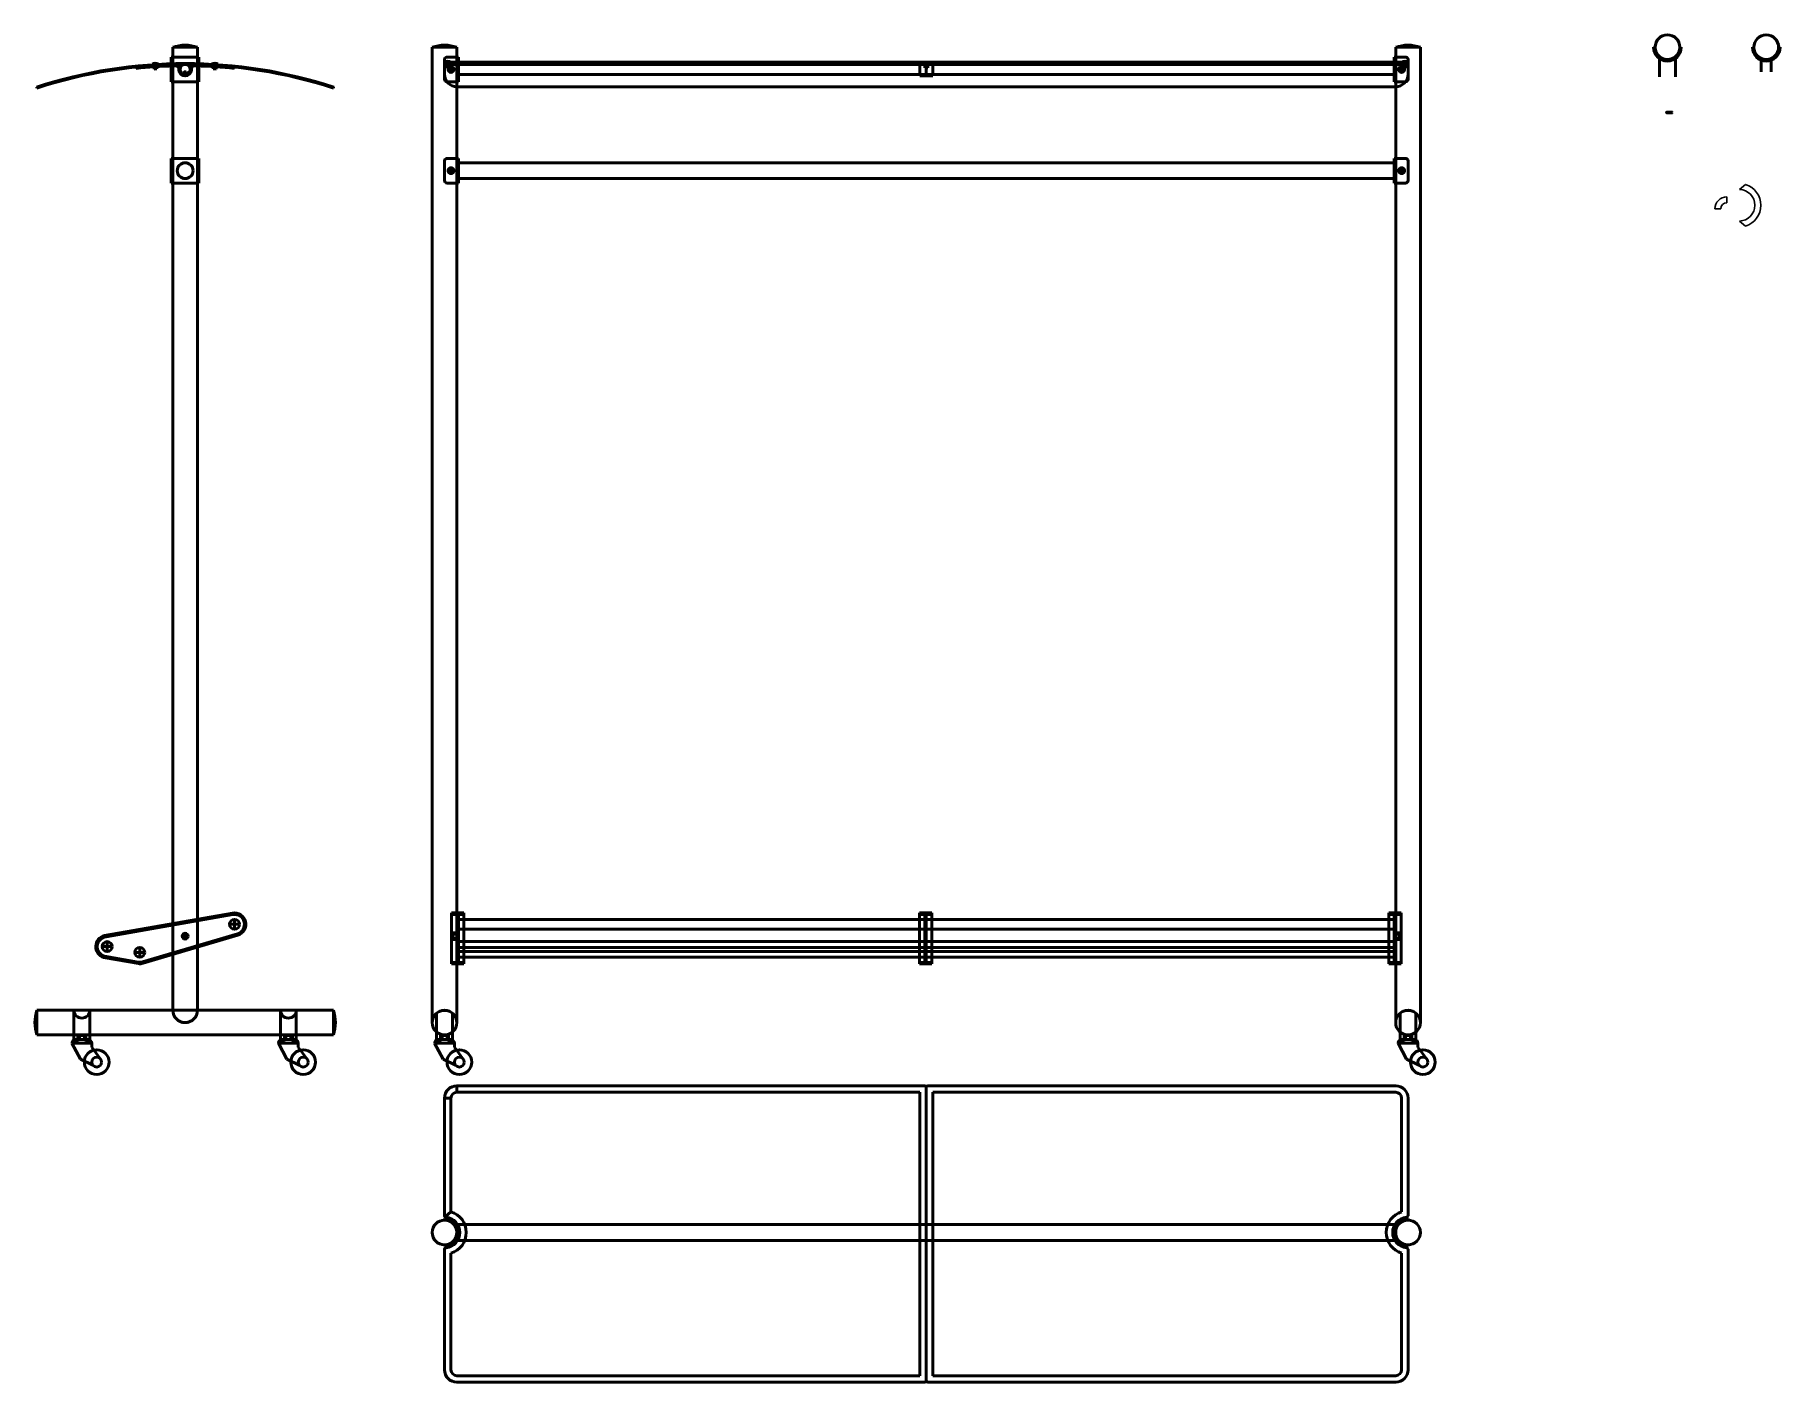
# Model space of a CAD drawing. Header units: millimetres. Extents: x -704 to 2828, y -603 to 2125.
import ezdxf

# ---------------------------------------------------------------- set-up
doc = ezdxf.new("R2010")
doc.units = ezdxf.units.MM
for name, color, linetype, lineweight in [('01-NotchedLengths', 7, 'CONTINUOUS', 50), ('Castors', 7, 'CONTINUOUS', 50), ('Feet', 7, 'CONTINUOUS', 50), ('RadiusAllowance', 7, 'CONTINUOUS', 25), ('Roof', 7, 'CONTINUOUS', 50), ('RoofChassis', 7, 'CONTINUOUS', 50), ('RoofClamps', 7, 'CONTINUOUS', 50), ('RubberFeet', 7, 'CONTINUOUS', 50), ('ShoeRack', 7, 'CONTINUOUS', 50), ('SubFeet', 7, 'CONTINUOUS', 50), ('TopRail', 7, 'CONTINUOUS', 50), ('TopRailSupports', 7, 'CONTINUOUS', 50), ('Uprights', 7, 'CONTINUOUS', 50)]:
    doc.layers.add(name, color=color, linetype=linetype, lineweight=lineweight)

msp = doc.modelspace()

# ---------------------------------------------------------------- linework, layer by layer
at = {"layer": '01-NotchedLengths'}
for p, q in [((2572, 2100), (2575, 2100)), ((2625, 2100), (2628, 2100)), ((2772, 2100), (2775, 2100)), ((2825, 2100), (2828, 2100)), ((2584, 2077), (2584, 2040)), ((2616, 2077), (2616, 2040)), ((2790, 2074), (2790, 2050)), ((2810, 2074), (2810, 2050))]:
    msp.add_line(p, q, dxfattribs=at)
for centre in [(2600, 2100), (2800, 2100)]:
    msp.add_circle(centre, 25, dxfattribs=at)
for centre in [(2600, 2100), (2800, 2100)]:
    msp.add_arc(centre, 28, 180, 0, dxfattribs=at)
at = {"layer": 'Castors'}
for p, q in [((-629, 83), (-589, 83)), ((-612, 51), (-629, 83)), ((-589, 75), (-589, 83)), ((-571, 51), (-589, 75)), ((-211, 83), (-171, 83)), ((-194, 51), (-211, 83)), ((-171, 75), (-171, 83)), ((-153, 51), (-171, 75)), ((105, 83), (145, 83)), ((122, 51), (105, 83)), ((145, 75), (145, 83)), ((163, 51), (145, 75)), ((2055, 83), (2095, 83)), ((2072, 51), (2055, 83)), ((2095, 75), (2095, 83)), ((2113, 51), (2095, 75)), ((-587, 39), (-612, 51)), ((-169, 39), (-194, 51)), ((147, 39), (122, 51)), ((2097, 39), (2072, 51))]:
    msp.add_line(p, q, dxfattribs=at)
for centre, radius in [((-579, 45), 25), ((-579, 45), 10), ((-161, 45), 25), ((-161, 45), 10), ((155, 45), 25), ((155, 45), 10), ((2105, 45), 25), ((2105, 45), 10)]:
    msp.add_circle(centre, radius, dxfattribs=at)
for centre, start, end in [((-621, 83), 82.875, 180), ((-597, 83), 0, 90), ((-203, 83), 82.875, 180), ((-179, 83), 0, 90), ((113, 83), 82.875, 180), ((137, 83), 0, 90), ((2063, 83), 82.875, 180), ((2087, 83), 0, 90)]:
    msp.add_arc(centre, 8, start, end, dxfattribs=at)
at = {"layer": 'Feet'}
for p, q in [((-700, 100), (-700, 150)), ((-700, 150), (-100, 150)), ((-100, 150), (-100, 100)), ((-100, 100), (-700, 100))]:
    msp.add_line(p, q, dxfattribs=at)
for centre in [(125, 125), (2075, 125)]:
    msp.add_circle(centre, 25, dxfattribs=at)
for centre, start, end in [((-625, 125), 161.5651, 198.4349), ((-175, 125), 341.5651, 18.4349)]:
    msp.add_arc(centre, 79.1, start, end, dxfattribs=at)
at = {"layer": 'RadiusAllowance'}
for p, q in [((2599, 1970), (2610, 1970)), ((2610, 1969), (2599, 1969)), ((2599, 1967), (2610, 1967)), ((2610, 1966), (2599, 1966)), ((2610, 1970), (2610, 1969)), ((2610, 1967), (2610, 1966)), ((2758, 1822), (2746, 1812)), ((2708, 1773), (2696, 1773)), ((2720, 1785), (2720, 1797)), ((2746, 1748), (2758, 1738))]:
    msp.add_line(p, q, dxfattribs=at)
for centre, radius, start, end in [((2599, 1968), 2, 90, 270), ((2599, 1968), 1.5, 90, 270), ((2599, 1968), 1, 90, 270), ((2745, 1780), 32, 271.7899, 88.2101), ((2745, 1780), 44, 287.1985, 72.8015), ((2720, 1773), 24, 90, 180), ((2720, 1773), 12, 90, 180)]:
    msp.add_arc(centre, radius, start, end, dxfattribs=at)
at = {"layer": 'Roof'}
for p, q in [((125, 2070), (153, 2070)), ((125, 2046), (125, 2070)), ((125, 2068), (2075, 2068)), ((2047, 2070), (153, 2070)), ((1087, 2070), (1087, 2044)), ((1100, 2070), (1087, 2070)), ((1100, 2044), (1100, 2070)), ((1100, 2070), (1113, 2070)), ((1113, 2070), (1113, 2044)), ((2047, 2070), (2075, 2070)), ((2075, 2069), (2075, 2070)), ((2075, 2069), (2075, 2045)), ((-700, 2019.4), (-700, 2017.3)), ((-100, 2017.3), (-100, 2019.5)), ((125, 2046), (125, 2045)), ((150, 2020), (153, 2020)), ((153, 2020), (2047, 2020)), ((1087, 2044), (1100, 2044)), ((1113, 2044), (1100, 2044)), ((2050, 2020), (2047, 2020)), ((125, -28), (125, -266)), ((138, -28), (125, -28)), ((138, -28), (138, -258)), ((1097, -3), (150, -3)), ((150, -16), (150, -3)), ((1087, -16), (150, -16)), ((1087, -590), (1087, -16)), ((1100, -600), (1100, -6)), ((1100, -600), (1100, -6)), ((1103, -3), (2050, -3)), ((1113, -590), (1113, -16)), ((1113, -16), (2050, -16)), ((2062, -28), (2062, -258)), ((2075, -28), (2075, -266)), ((138, -258), (126, -268)), ((125, -334), (125, -578)), ((138, -342), (138, -578)), ((2062, -342), (2062, -578)), ((2075, -334), (2075, -578)), ((150, -590), (1087, -590)), ((2050, -590), (1113, -590)), ((150, -603), (1097, -603)), ((2050, -603), (1103, -603))]:
    msp.add_line(p, q, dxfattribs=at)
for centre, radius, start, end in [((-400, 1097), 970, 71.9395, 108.0605), ((-400, 1097), 968, 71.9395, 108.0605), ((150, 2045), 25, 180, 270), ((2050, 2045), 25, 270, 0), ((150, -28), 25, 90, 180), ((150, -28), 12, 90, 180), ((1097, -6), 3, 0, 90), ((1103, -6), 3, 90, 180), ((2050, -28), 25, 360, 90), ((2050, -28), 12, 360, 90), ((128, -266), 3, 180, 270), ((125, -300), 31.1, 275.5275, 84.4725), ((125, -300), 44, 287.1985, 72.8015), ((2075, -300), 44, 107.1985, 252.8015), ((2075, -300), 31.1, 95.5275, 264.4725), ((2072, -266), 3, 270, 360), ((128, -334), 3, 90, 180), ((2072, -334), 3, 360, 90), ((150, -578), 25, 180, 270), ((150, -578), 12, 180, 270), ((1097, -600), 3, 270, 0), ((1103, -600), 3, 180, 270), ((2050, -578), 25, 270, 360), ((2050, -578), 12, 270, 360)]:
    msp.add_arc(centre, radius, start, end, dxfattribs=at)
at = {"layer": 'RoofChassis'}
for p, q in [((-372, 2080), (-428, 2080)), ((-428, 2080), (-428, 2055)), ((-428, 2055), (-428, 2030)), ((-372, 2030), (-372, 2080)), ((125, 2075), (125, 2035)), ((153, 2080), (130, 2080)), ((138, 2058), (135.4, 2056.5)), ((135.4, 2056.5), (135.4, 2053.5)), ((135.4, 2053.5), (138, 2052)), ((140.6, 2056.5), (138, 2058)), ((138, 2052), (140.6, 2053.5)), ((140.6, 2053.5), (140.6, 2056.5)), ((153, 2030), (153, 2080)), ((153, 2065), (2047, 2065)), ((2047, 2030), (2047, 2080)), ((2047, 2080), (2070, 2080)), ((2059.4, 2056.5), (2062, 2058)), ((2059.4, 2053.5), (2059.4, 2056.5)), ((2062, 2052), (2059.4, 2053.5)), ((2062, 2058), (2064.6, 2056.5)), ((2064.6, 2053.5), (2062, 2052)), ((2064.6, 2056.5), (2064.6, 2053.5)), ((2075, 2075), (2075, 2035)), ((-428, 2030), (-372, 2030)), ((130, 2030), (153, 2030)), ((2047, 2045), (153, 2045)), ((2070, 2030), (2047, 2030))]:
    msp.add_line(p, q, dxfattribs=at)
for centre, radius in [((-400, 2055), 10), ((138, 2055), 6), ((2062, 2055), 6)]:
    msp.add_circle(centre, radius, dxfattribs=at)
for centre, start, end in [((130, 2075), 90, 180), ((2070, 2075), 360, 90), ((130, 2035), 180, 270), ((2070, 2035), 270, 360)]:
    msp.add_arc(centre, 5, start, end, dxfattribs=at)
at = {"layer": 'RoofClamps'}
for p, q in [((-500, 2057), (-500, 2060)), ((-466.3, 2065.8), (-454.4, 2066.2)), ((-463.3, 2065.9), (-466.3, 2065.8)), ((-457.4, 2066.1), (-463.3, 2065.9)), ((-463.3, 2065.9), (-463, 2055.9)), ((-463, 2055.9), (-457, 2056.1)), ((-457, 2056.1), (-457.4, 2066.1)), ((-418, 2062), (-423, 2062)), ((-418, 2065), (-420, 2065)), ((-413, 2057), (-413, 2055)), ((-410, 2057), (-410, 2055)), ((-402, 2050), (-403, 2049)), ((-403, 2049), (-403, 2042)), ((-398, 2050), (-402, 2050)), ((-397, 2049), (-398, 2050)), ((-397, 2042), (-397, 2049)), ((-390, 2057), (-390, 2055)), ((-387, 2057), (-387, 2055)), ((-382, 2065), (-380, 2065)), ((-382, 2062), (-377, 2062)), ((-333.7, 2065.8), (-345.6, 2066.2)), ((-343, 2056.1), (-342.6, 2066.1)), ((-337, 2055.9), (-343, 2056.1)), ((-342.6, 2066.1), (-336.7, 2065.9)), ((-336.7, 2065.9), (-337, 2055.9)), ((-336.7, 2065.9), (-333.7, 2065.8)), ((-300, 2060), (-300, 2057)), ((137, 2070), (125, 2070)), ((125, 2065), (125, 2068)), ((125, 2068), (150, 2068)), ((125, 2065), (125, 2068)), ((150, 2065), (125, 2065)), ((128, 2060), (128, 2070)), ((128, 2070), (134, 2070)), ((134, 2060), (128, 2060)), ((134, 2070), (134, 2060)), ((134, 2070), (137, 2070)), ((150, 2068), (150, 2065)), ((1113, 2068), (1087, 2068)), ((1087, 2068), (1087, 2045)), ((1087, 2045), (1087, 2068)), ((1087, 2068), (1087, 2065)), ((1087, 2065), (1113, 2065)), ((1106, 2068), (1094, 2068)), ((1097, 2058), (1097, 2068)), ((1097, 2068), (1103, 2068)), ((1103, 2058), (1097, 2058)), ((1103, 2068), (1103, 2058)), ((1103, 2068), (1106, 2068)), ((1113, 2045), (1113, 2068)), ((2075, 2068), (2050, 2068)), ((2050, 2068), (2050, 2065)), ((2050, 2065), (2075, 2065)), ((2075, 2070), (2063, 2070)), ((2066, 2060), (2066, 2070)), ((2066, 2070), (2072, 2070)), ((2072, 2060), (2066, 2060)), ((2072, 2070), (2072, 2060)), ((2072, 2070), (2075, 2070)), ((2075, 2065), (2075, 2068)), ((1087, 2045), (1087, 2042)), ((1087, 2042), (1113, 2042)), ((1113, 2042), (1113, 2045))]:
    msp.add_line(p, q, dxfattribs=at)
for centre, radius, start, end in [((-400, 1097), 968.2, 91.1836, 95.9285), ((-400, 1097), 965.3, 91.3653, 95.9469), ((-460, 2056), 11.7, 61.0362, 122.9638), ((-418, 2057), 8, 0, 90), ((-418, 2057), 5, 0, 90), ((-400, 2055), 13, 180, 0), ((-400, 2055), 10, 180, 0), ((-382, 2057), 8, 90, 180), ((-382, 2057), 5, 90, 180), ((-400, 1097), 968.2, 84.0715, 88.8164), ((-400, 1097), 965.3, 84.0531, 88.6347), ((-340, 2056), 11.7, 57.0362, 118.9638), ((131, 2060), 11.7, 59.0362, 120.9638), ((1100, 2058), 11.7, 59.0362, 120.9638), ((2069, 2060), 11.7, 59.0362, 120.9638), ((0, 0), 0, 0, 0)]:
    msp.add_arc(centre, radius, start, end, dxfattribs=at)
at = {"layer": 'RubberFeet'}
for p, q in [((-625, 88), (-625, 91)), ((-625, 91), (-593, 91)), ((-593, 91), (-593, 88)), ((-207, 88), (-207, 91)), ((-207, 91), (-175, 91)), ((-175, 91), (-175, 88)), ((109, 88), (109, 91)), ((109, 91), (141, 91)), ((141, 91), (141, 88)), ((2059, 88), (2059, 91)), ((2059, 91), (2091, 91)), ((2091, 91), (2091, 88))]:
    msp.add_line(p, q, dxfattribs=at)
for centre in [(-609, 113), (-191, 113), (125, 113), (2075, 113)]:
    msp.add_arc(centre, 29.7, 237.3808, 302.6192, dxfattribs=at)
at = {"layer": 'ShoeRack'}
for p, q in [((-304.4, 346.6), (-563.4, 301.3)), ((-303.8, 343.7), (-560.1, 298.8)), ((-425, 325.5), (-425, 263)), ((-375, 278), (-375, 334)), ((-310, 324), (-290, 324)), ((-300, 334), (-300, 314)), ((139, 347), (139, 344)), ((164, 347), (139, 347)), ((139, 344), (164, 344)), ((139, 344), (139, 247)), ((153, 344), (150, 344)), ((150, 344), (150, 247)), ((153, 247), (153, 344)), ((153, 334), (1847, 334)), ((164, 347), (164, 344)), ((164, 247), (164, 344)), ((1086, 347), (1086, 344)), ((1111, 347), (1086, 347)), ((1086, 344), (1111, 344)), ((1086, 344), (1086, 247)), ((1100, 344), (1097, 344)), ((1097, 344), (1097, 247)), ((1100, 247), (1100, 344)), ((1111, 347), (1111, 344)), ((1111, 247), (1111, 344)), ((1847, 334), (2047, 334)), ((2036, 347), (2036, 344)), ((2061, 347), (2036, 347)), ((2036, 344), (2061, 344)), ((2036, 344), (2036, 247)), ((2050, 344), (2047, 344)), ((2047, 344), (2047, 247)), ((2047, 334), (2047, 314)), ((2050, 247), (2050, 344)), ((2061, 347), (2061, 344)), ((2061, 247), (2061, 344)), ((-558, 289), (-558, 269)), ((-486.1, 248), (-294.3, 304.8)), ((-485.2, 245.1), (-293.5, 301.9)), ((-406, 300), (-394, 300)), ((-400, 306), (-400, 294)), ((1847, 314), (153, 314)), ((153, 289), (1847, 289)), ((1847, 314), (2047, 314)), ((1847, 289), (2047, 289)), ((2047, 289), (2047, 269)), ((-568, 279), (-548, 279)), ((-564.9, 257), (-494.6, 244.4)), ((-563.5, 259.7), (-495.1, 247.4)), ((-502, 267), (-482, 267)), ((-492, 277), (-492, 257)), ((153, 277.2), (1847, 277.2)), ((1847, 269), (153, 269)), ((1847, 257.2), (153, 257.2)), ((1847, 269), (2047, 269)), ((1847.1, 277.2), (2047, 277.2)), ((1847.1, 257.2), (2047, 257.2)), ((2047, 277.2), (2047, 257.2)), ((139, 247), (139, 244)), ((164, 247), (139, 247)), ((139, 244), (164, 244)), ((150, 247), (153, 247)), ((164, 247), (164, 244)), ((1086, 247), (1086, 244)), ((1111, 247), (1086, 247)), ((1086, 244), (1111, 244)), ((1097, 247), (1100, 247)), ((1111, 247), (1111, 244)), ((2036, 247), (2036, 244)), ((2061, 247), (2036, 247)), ((2036, 244), (2061, 244)), ((2047, 247), (2050, 247)), ((2061, 247), (2061, 244))]:
    msp.add_line(p, q, dxfattribs=at)
for centre, radius in [((-300, 324), 10), ((-557.8, 278.9), 10), ((-400, 300), 6), ((-491.8, 267.2), 10)]:
    msp.add_circle(centre, radius, dxfattribs=at)
for centre, radius, start, end in [((-300, 324), 23, 286.5, 100.7894), ((-300, 324), 20, 286.5, 99.375), ((-557.8, 278.9), 23, 104.0104, 252.2131), ((-557.8, 278.9), 20, 96.492, 253.4761), ((-491.8, 267.2), 20, 259.9349, 286.5), ((-491.8, 267.2), 23, 263.3014, 286.5), ((0, 44), 0, 0, 0), ((0, 44), 0, 0, 0)]:
    msp.add_arc(centre, radius, start, end, dxfattribs=at)
at = {"layer": 'SubFeet'}
for p, q in [((-625, 144), (-625, 150)), ((-625, 150), (-593, 150)), ((-625, 144), (-625, 91)), ((-593, 150), (-593, 144)), ((-593, 144), (-593, 91)), ((-207, 144), (-207, 150)), ((-207, 150), (-175, 150)), ((-207, 144), (-207, 91)), ((-175, 150), (-175, 144)), ((-175, 144), (-175, 91)), ((109, 144), (109, 91)), ((141, 144), (141, 91)), ((2059, 144), (2059, 91)), ((2091, 144), (2091, 91)), ((-625, 91), (-593, 91)), ((-601, 99), (-617, 99)), ((-617, 99), (-617, 91)), ((-614, 99), (-614, 91)), ((-604, 99), (-604, 91)), ((-601, 91), (-601, 99)), ((-207, 91), (-175, 91)), ((-183, 99), (-199, 99)), ((-199, 99), (-199, 91)), ((-196, 99), (-196, 91)), ((-186, 99), (-186, 91)), ((-183, 91), (-183, 99)), ((109, 91), (141, 91)), ((133, 99), (117, 99)), ((117, 99), (117, 91)), ((120, 99), (120, 91)), ((130, 99), (130, 91)), ((133, 91), (133, 99)), ((2059, 91), (2091, 91)), ((2083, 99), (2067, 99)), ((2067, 99), (2067, 91)), ((2070, 99), (2070, 91)), ((2080, 99), (2080, 91)), ((2083, 91), (2083, 99))]:
    msp.add_line(p, q, dxfattribs=at)
for centre, radius, start, end in [((-609, 150), 16, 180, 0), ((-191, 150), 16, 180, 0), ((125, 125), 24.8, 49.8991, 130.1009), ((2075, 125), 24.8, 49.8991, 130.1009)]:
    msp.add_arc(centre, radius, start, end, dxfattribs=at)
at = {"layer": 'TopRail'}
for p, q in [((150, 1900), (150, 1800)), ((153, 1866), (153, 1834)), ((1847, 1866), (153, 1866)), ((1847, 1866), (2047, 1866)), ((2047, 1834), (2047, 1866)), ((153, 1834), (1847, 1834)), ((1847, 1834), (2047, 1834)), ((2052, -284), (148, -284)), ((148, -316), (2052, -316))]:
    msp.add_line(p, q, dxfattribs=at)
msp.add_circle((-400, 1850), 16, dxfattribs=at)
at = {"layer": 'TopRailSupports'}
for p, q in [((-372, 1875), (-428, 1875)), ((-428, 1875), (-428, 1850)), ((-372, 1825), (-372, 1875)), ((153, 1875), (130, 1875)), ((153, 1825), (153, 1875)), ((2047, 1825), (2047, 1875)), ((2047, 1875), (2070, 1875)), ((-428, 1850), (-428, 1825)), ((125, 1870), (125, 1830)), ((138, 1853), (135.4, 1851.5)), ((135.4, 1851.5), (135.4, 1848.5)), ((135.4, 1848.5), (138, 1847)), ((140.6, 1851.5), (138, 1853)), ((138, 1847), (140.6, 1848.5)), ((140.6, 1848.5), (140.6, 1851.5)), ((2059.4, 1851.5), (2062, 1853)), ((2059.4, 1848.5), (2059.4, 1851.5)), ((2062, 1847), (2059.4, 1848.5)), ((2062, 1853), (2064.6, 1851.5)), ((2064.6, 1848.5), (2062, 1847)), ((2064.6, 1851.5), (2064.6, 1848.5)), ((2075, 1870), (2075, 1830)), ((-428, 1825), (-372, 1825)), ((130, 1825), (153, 1825)), ((2070, 1825), (2047, 1825)), ((125, -275), (125, -272)), ((2075, -275), (2075, -272)), ((125, -328), (125, -325)), ((2075, -328), (2075, -325))]:
    msp.add_line(p, q, dxfattribs=at)
for centre in [(138, 1850), (2062, 1850)]:
    msp.add_circle(centre, 6, dxfattribs=at)
for centre, radius, start, end in [((130, 1870), 5, 90, 180), ((2070, 1870), 5, 360, 90), ((130, 1830), 5, 180, 270), ((2070, 1830), 5, 270, 360), ((125, -300), 28, 270, 90), ((125, -300), 25, 270, 90), ((2075, -300), 28, 90, 270), ((2075, -300), 25, 90, 270)]:
    msp.add_arc(centre, radius, start, end, dxfattribs=at)
at = {"layer": 'Uprights'}
for p, q in [((-425, 2000), (-425, 2100)), ((-425, 2100), (-375, 2100)), ((-375, 2100), (-375, 2000)), ((100, 2000), (100, 2100)), ((100, 2100), (150, 2100)), ((150, 2100), (150, 2000)), ((2050, 2000), (2050, 2100)), ((2050, 2100), (2100, 2100)), ((2100, 2100), (2100, 2000)), ((-425, 150), (-425, 2000)), ((-375, 2000), (-375, 150)), ((100, 125), (100, 2000)), ((150, 2000), (150, 125)), ((2050, 125), (2050, 2000)), ((2100, 2000), (2100, 125)), ((150, 307), (142, 307)), ((142, 307), (142, 293)), ((142, 296), (142, 304)), ((142, 304), (150, 304)), ((150, 296), (142, 296)), ((142, 293), (150, 293)), ((150, 304), (150, 307)), ((150, 304), (150, 293)), ((2058, 307), (2050, 307)), ((2050, 307), (2050, 293)), ((2050, 296), (2050, 304)), ((2050, 304), (2058, 304)), ((2058, 296), (2050, 296)), ((2050, 293), (2058, 293)), ((2058, 304), (2058, 307)), ((2058, 304), (2058, 293))]:
    msp.add_line(p, q, dxfattribs=at)
for centre in [(125, -300), (2075, -300)]:
    msp.add_circle(centre, 25, dxfattribs=at)
for centre, radius, start, end in [((-400, 2025), 79.1, 71.5651, 108.4349), ((125, 2025), 79.1, 71.5651, 108.4349), ((2075, 2025), 79.1, 71.5651, 108.4349), ((-400, 150), 25, 180, 0)]:
    msp.add_arc(centre, radius, start, end, dxfattribs=at)

doc.saveas('drawing.dxf')
